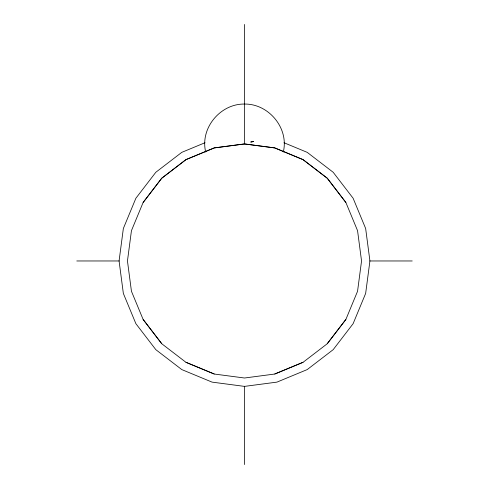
<?xml version="1.0" encoding="UTF-8"?>
<svg xmlns="http://www.w3.org/2000/svg" width="489" height="489" viewBox="0 0 489 489"><rect width="100%" height="100%" fill="white"/><g stroke="black" fill="none" stroke-linecap="round" stroke-linejoin="round"><path stroke-width="0.73" d="M283.296 152.03C289.176 128.326 268.748 103.644 244.5 104.059C220.252 103.644 199.824 128.326 205.704 152.03M143.167 202.458L161.761 178.228L185.991 159.634L214.206 147.91L244.5 143.925L274.794 147.91L303.021 159.603L327.263 178.204L345.864 202.446L357.557 230.674L361.542 260.967L357.557 291.261L345.864 319.488L327.263 343.73L303.021 362.331L274.794 374.024L244.5 378.009L214.206 374.024L185.979 362.331L161.737 343.73L143.136 319.488L131.443 291.261L127.458 260.967L131.443 230.674L143.136 202.446L161.737 178.204L185.979 159.603L214.213 147.941L244.5 143.955L274.787 147.941L303.009 159.634L327.239 178.228L345.833 202.458M327.239 343.706L345.833 319.476M205.007 142.733L181.792 152.348L155.814 172.281L135.881 198.259L123.35 228.504L119.078 260.967L123.35 293.431L135.881 323.675L155.814 349.653L181.792 369.586L212.037 382.117L244.5 386.389L276.963 382.117L307.208 369.586L333.186 349.653L353.119 323.675L365.65 293.431L369.922 260.967L365.65 228.504L353.119 198.259L333.186 172.281L307.208 152.348L283.993 142.733M274.787 373.993L303.009 362.3M76.785 260.967L119.255 260.967M369.77 260.967L412.215 260.967M185.991 362.3L214.213 373.993M143.167 319.476L161.761 343.706M244.5 24.45L244.5 143.925M244.5 386.218L244.5 464.55M253.589 141.492L250.82 142.232L250.771 141.859L253.589 141.492"/></g></svg>
